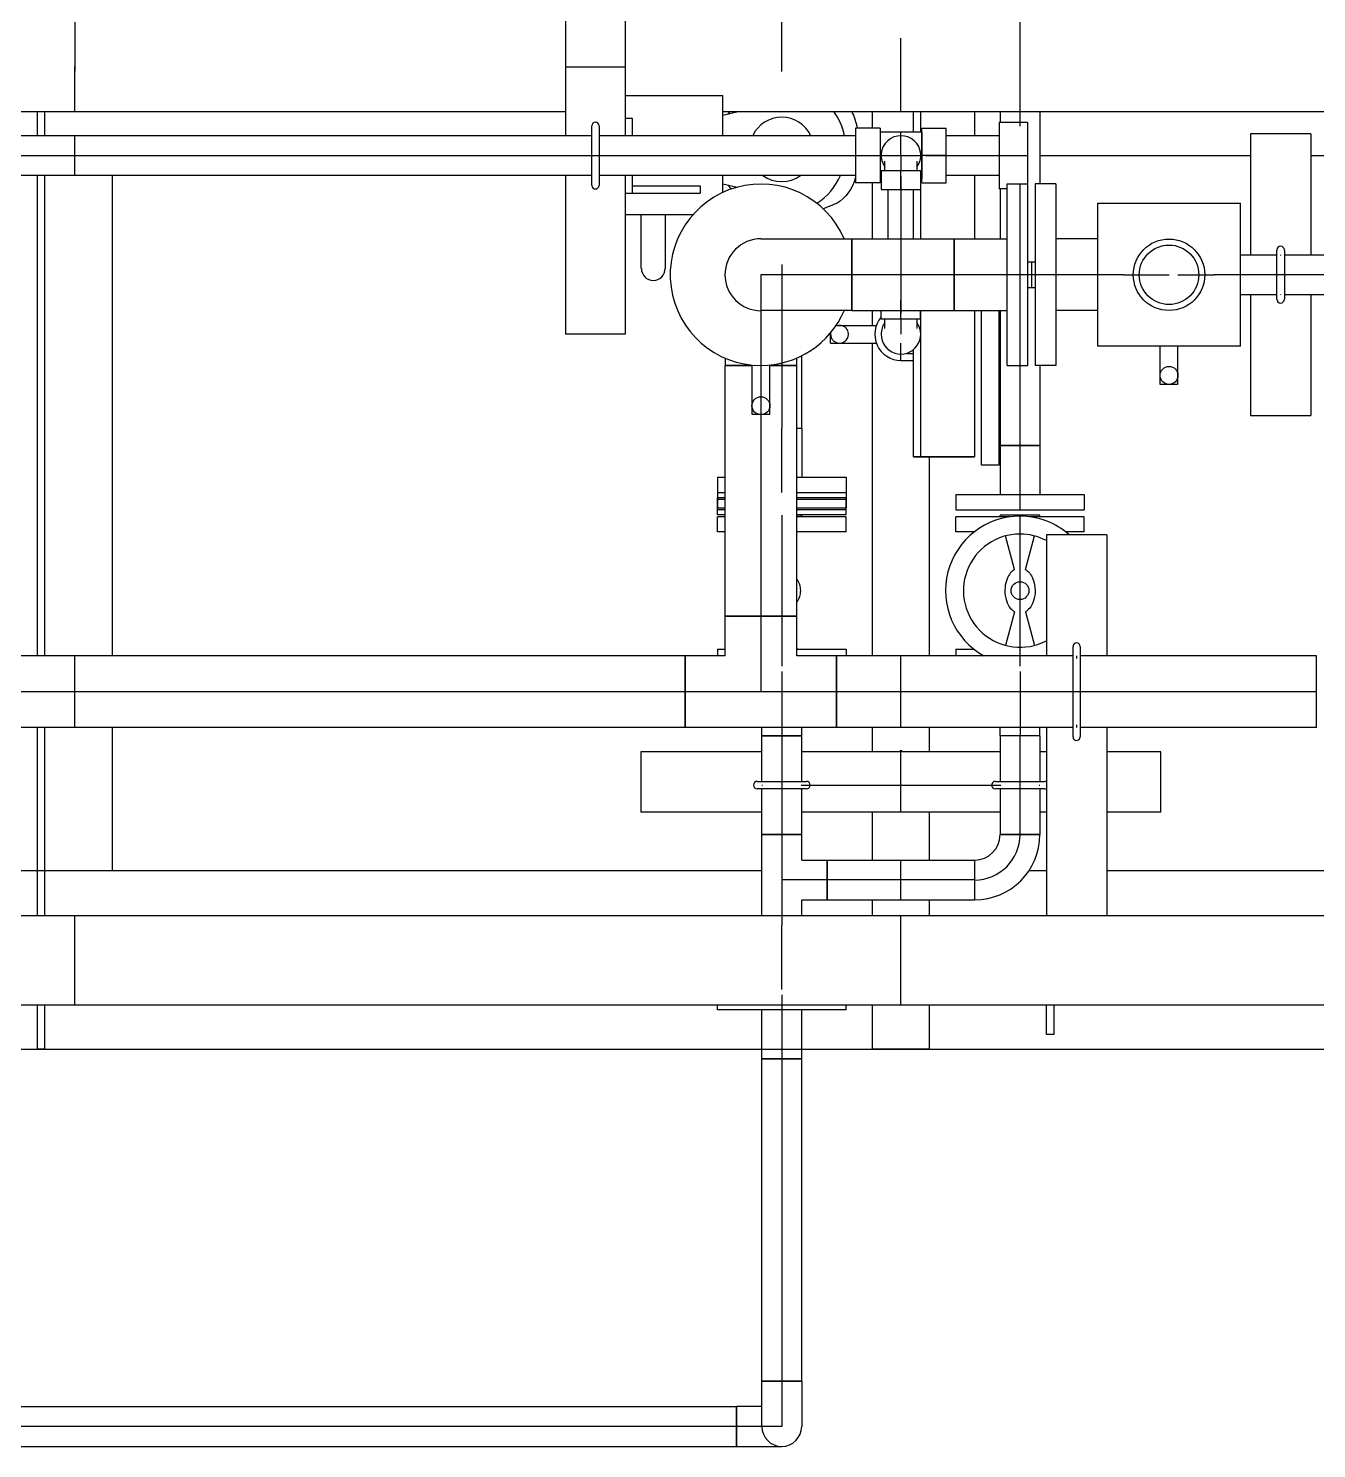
# Model space of a CAD drawing. Header units: inches. Extents: x 517790 to 538444, y 301815 to 302461.
# Drawn here: x 517888.719 to 517889.836, y 302345.209 to 302346.441 of the extents above; entities that cross this region are included whole.
import ezdxf

# ---------------------------------------------------------------- set-up
doc = ezdxf.new("R2010")
doc.units = ezdxf.units.IN
doc.header["$MEASUREMENT"] = 0
doc.layers.add('Layout', color=6, linetype='Continuous', lineweight=15)
doc.layers.add('硅胶总平面底图 工艺装置区', color=253, linetype='Continuous')

msp = doc.modelspace()

# ---------------------------------------------------------------- linework, layer by layer
at = {"layer": 'Layout', "color": 9, "lineweight": -3}
msp.add_arc((517885.3168, 302344.7463), 11.9999, 0, 86.22389, dxfattribs=at)
at = {"layer": '硅胶总平面底图 工艺装置区', "color": 253, "linetype": 'Continuous', "lineweight": -3}
for p, q in [((517889.1848, 302346.3479), (517889.1848, 302346.4857)), ((517889.2364, 302346.4857), (517889.2364, 302346.3479)), ((517888.759, 302346.4463), (517888.759, 302346.4036)), ((517889.3723, 302346.4357), (517889.3723, 302346.4463)), ((517889.579, 302346.3688), (517889.579, 302346.4463)), ((517889.3723, 302346.4036), (517889.3723, 302346.4357)), ((517889.4757, 302346.3688), (517889.4757, 302346.4324)), ((517888.759, 302346.3688), (517888.759, 302346.4079)), ((517889.1848, 302346.4076), (517889.2364, 302346.4076)), ((517889.2364, 302346.3829), (517889.3212, 302346.3829)), ((517889.3212, 302346.3479), (517889.3212, 302346.3829)), ((517888.165, 302346.3688), (517889.1848, 302346.3688)), ((517888.7265, 302346.3479), (517888.7265, 302346.3688)), ((517888.7327, 302346.3688), (517888.7327, 302346.3479)), ((517889.3212, 302346.3658), (517889.3344, 302346.3688)), ((517889.3212, 302346.3688), (517890.7419, 302346.3688)), ((517889.4509, 302346.3544), (517889.4509, 302346.3688)), ((517889.4867, 302346.3511), (517889.4867, 302346.3688)), ((517889.4867, 302346.3511), (517889.4867, 302346.3688)), ((517889.4929, 302346.3511), (517889.4929, 302346.3688)), ((517889.4929, 302346.3511), (517889.4929, 302346.3688)), ((517889.5394, 302346.3688), (517889.5394, 302346.3479)), ((517889.5394, 302346.3688), (517889.5394, 302346.3479)), ((517889.5617, 302346.3688), (517889.5617, 302346.3594)), ((517889.579, 302346.3594), (517889.579, 302346.3688)), ((517889.5962, 302346.3688), (517889.5962, 302346.3061)), ((517889.2075, 302346.3048), (517889.2075, 302346.3565)), ((517889.2137, 302346.3565), (517889.2137, 302346.3048)), ((517889.2364, 302346.3632), (517889.2364, 302346.3479)), ((517889.2364, 302346.3632), (517889.2426, 302346.3632)), ((517889.2426, 302346.3632), (517889.2426, 302346.3479)), ((517889.4363, 302346.3544), (517889.4363, 302346.3307)), ((517889.4576, 302346.3544), (517889.4363, 302346.3544)), ((517889.4576, 302346.3544), (517889.4576, 302346.3307)), ((517889.4937, 302346.3307), (517889.4937, 302346.3544)), ((517889.4937, 302346.3544), (517889.515, 302346.3544)), ((517889.515, 302346.3307), (517889.515, 302346.3544)), ((517889.5609, 302346.3594), (517889.5609, 302346.3307)), ((517889.5855, 302346.3594), (517889.5609, 302346.3594)), ((517889.579, 302346.3561), (517889.579, 302346.3594)), ((517889.5855, 302346.3594), (517889.5855, 302346.3307)), ((517889.2075, 302346.3479), (517888.2752, 302346.3479)), ((517888.759, 302346.3134), (517888.759, 302346.3479)), ((517889.4363, 302346.3479), (517889.2137, 302346.3479)), ((517889.4937, 302346.3511), (517889.4576, 302346.3511)), ((517889.4757, 302346.3307), (517889.4757, 302346.3511)), ((517889.4937, 302346.3511), (517889.4937, 302346.3307)), ((517889.5609, 302346.3479), (517889.515, 302346.3479)), ((517889.7789, 302346.3496), (517889.7789, 302346.2446)), ((517889.8314, 302346.3496), (517889.7789, 302346.3496)), ((517889.8314, 302346.3496), (517889.8314, 302346.2446)), ((517888.2752, 302346.3307), (517889.2075, 302346.3307)), ((517889.2075, 302346.3307), (517889.2137, 302346.3307)), ((517889.2137, 302346.3307), (517889.4363, 302346.3307)), ((517889.4363, 302346.3307), (517889.4543, 302346.3307)), ((517889.4363, 302346.3307), (517889.4363, 302346.3069)), ((517889.4363, 302346.3307), (517889.4543, 302346.3307)), ((517889.4543, 302346.3307), (517889.4576, 302346.3307)), ((517889.4576, 302346.3307), (517889.4585, 302346.3307)), ((517889.4576, 302346.3307), (517889.4576, 302346.3069)), ((517889.4585, 302346.3307), (517889.4928, 302346.3307)), ((517889.4757, 302346.3307), (517889.4757, 302346.3177)), ((517889.4928, 302346.3307), (517889.4937, 302346.3307)), ((517889.4937, 302346.3307), (517889.4937, 302346.3307)), ((517889.497, 302346.3307), (517889.4937, 302346.3307)), ((517889.4937, 302346.3307), (517889.4937, 302346.3102)), ((517889.4937, 302346.3069), (517889.4937, 302346.3307)), ((517889.497, 302346.3307), (517889.515, 302346.3307)), ((517889.515, 302346.3307), (517889.497, 302346.3307)), ((517889.515, 302346.3307), (517889.5609, 302346.3307)), ((517889.515, 302346.3069), (517889.515, 302346.3307)), ((517889.5609, 302346.3307), (517889.579, 302346.3307)), ((517889.5609, 302346.3307), (517889.579, 302346.3307)), ((517889.5609, 302346.3307), (517889.5609, 302346.3019)), ((517889.579, 302346.3307), (517889.5855, 302346.3307)), ((517889.5855, 302346.3307), (517889.5855, 302346.3061)), ((517889.5962, 302346.3307), (517889.7789, 302346.3307)), ((517889.8314, 302346.3307), (517889.9709, 302346.3307)), ((517889.4585, 302346.3177), (517889.4928, 302346.3177)), ((517889.4585, 302346.3177), (517889.4585, 302346.3013)), ((517889.4617, 302346.3177), (517889.4617, 302346.3257)), ((517889.4757, 302346.3177), (517889.4757, 302346.3177)), ((517889.4757, 302346.3126), (517889.4757, 302346.3177)), ((517889.4896, 302346.3257), (517889.4896, 302346.3177)), ((517889.4928, 302346.3177), (517889.4928, 302346.3013)), ((517889.2075, 302346.3134), (517888.2752, 302346.3134)), ((517888.7265, 302345.8969), (517888.7265, 302346.3134)), ((517888.7327, 302346.3134), (517888.7327, 302345.8969)), ((517888.7916, 302345.8969), (517888.7916, 302346.3134)), ((517889.1848, 302346.1757), (517889.1848, 302346.3134)), ((517889.4363, 302346.3134), (517889.2137, 302346.3134)), ((517889.2364, 302346.3134), (517889.2364, 302346.1757)), ((517889.2364, 302346.3134), (517889.2364, 302346.2981)), ((517889.2426, 302346.3134), (517889.2426, 302346.2981)), ((517889.2426, 302346.3043), (517889.3015, 302346.3043)), ((517889.2426, 302346.3043), (517889.2426, 302346.2981)), ((517889.3015, 302346.3043), (517889.3015, 302346.2981)), ((517889.3212, 302346.2988), (517889.3212, 302346.3134)), ((517889.3212, 302346.3062), (517889.3337, 302346.3033)), ((517889.4576, 302346.3069), (517889.4363, 302346.3069)), ((517889.4509, 302346.2585), (517889.4509, 302346.3069)), ((517889.4585, 302346.3102), (517889.4576, 302346.3102)), ((517889.4757, 302346.3126), (517889.4757, 302346.3013)), ((517889.4757, 302346.3013), (517889.4757, 302346.3126)), ((517889.4937, 302346.3102), (517889.4928, 302346.3102)), ((517889.4929, 302346.2585), (517889.4929, 302346.3102)), ((517889.4929, 302346.2585), (517889.4929, 302346.3102)), ((517889.4937, 302346.3069), (517889.515, 302346.3069)), ((517889.5609, 302346.3134), (517889.515, 302346.3134)), ((517889.5394, 302346.3134), (517889.5394, 302346.2585)), ((517889.5394, 302346.3134), (517889.5394, 302346.2585)), ((517889.5678, 302346.2273), (517889.5678, 302346.3061)), ((517889.5678, 302346.3061), (517889.5859, 302346.3061)), ((517889.579, 302346.1486), (517889.579, 302346.3052)), ((517889.5859, 302346.2273), (517889.5859, 302346.3061)), ((517889.5921, 302346.3061), (517889.5921, 302346.2273)), ((517889.6102, 302346.3061), (517889.5921, 302346.3061)), ((517889.6102, 302346.3061), (517889.6102, 302346.2273)), ((517889.2364, 302346.2981), (517889.2426, 302346.2981)), ((517889.2426, 302346.2981), (517889.3015, 302346.2981)), ((517889.4585, 302346.3013), (517889.4928, 302346.3013)), ((517889.4646, 302346.2585), (517889.4646, 302346.3013)), ((517889.4757, 302346.3013), (517889.4757, 302346.2585)), ((517889.4867, 302346.2585), (517889.4867, 302346.3013)), ((517889.5678, 302346.3019), (517889.5609, 302346.3019)), ((517889.5617, 302346.3019), (517889.5617, 302346.2585)), ((517889.2364, 302346.2795), (517889.2953, 302346.2795)), ((517889.2504, 302346.2327), (517889.2504, 302346.2795)), ((517889.2711, 302346.2795), (517889.2711, 302346.2327)), ((517889.6463, 302346.2893), (517889.6463, 302346.1653)), ((517889.6463, 302346.2893), (517889.7703, 302346.2893)), ((517889.7703, 302346.1653), (517889.7703, 302346.2893)), ((517889.3542, 302346.2585), (517889.433, 302346.2585)), ((517889.433, 302346.1962), (517889.433, 302346.2585)), ((517889.433, 302346.2585), (517889.433, 302346.1962)), ((517889.433, 302346.2585), (517889.5218, 302346.2585)), ((517889.4757, 302346.2585), (517889.4757, 302346.1938)), ((517889.5218, 302346.2273), (517889.5218, 302346.2585)), ((517889.5218, 302346.2585), (517889.5678, 302346.2585)), ((517889.5218, 302346.2585), (517889.5218, 302346.1962)), ((517889.6463, 302346.2585), (517889.6102, 302346.2585)), ((517889.7703, 302346.2446), (517889.8018, 302346.2446)), ((517889.8018, 302346.206), (517889.8018, 302346.2487)), ((517889.8051, 302346.2446), (517889.8051, 302346.2441)), ((517889.8051, 302346.2446), (517889.8051, 302346.2441)), ((517889.8084, 302346.2487), (517889.8084, 302346.206)), ((517889.8084, 302346.2446), (517889.8489, 302346.2446)), ((517889.3723, 302346.2363), (517889.3723, 302346.1807)), ((517889.5859, 302346.2384), (517889.5921, 302346.2384)), ((517889.5892, 302346.2163), (517889.5892, 302346.2384)), ((517889.433, 302346.2273), (517889.3542, 302346.2273)), ((517889.3542, 302346.2273), (517889.3542, 302346.1486)), ((517889.433, 302346.2273), (517889.433, 302346.2273)), ((517889.433, 302346.2273), (517889.433, 302346.2273)), ((517889.5218, 302346.2273), (517889.433, 302346.2273)), ((517889.5859, 302346.2273), (517889.5218, 302346.2273)), ((517889.5218, 302346.1962), (517889.5218, 302346.2273)), ((517889.5678, 302346.1486), (517889.5678, 302346.2273)), ((517889.5892, 302346.2273), (517889.5859, 302346.2273)), ((517889.5859, 302346.1486), (517889.5859, 302346.2273)), ((517889.5859, 302346.2163), (517889.5921, 302346.2163)), ((517889.5921, 302346.2273), (517889.5892, 302346.2273)), ((517889.6689, 302346.2273), (517889.5921, 302346.2273)), ((517889.5921, 302346.2273), (517889.5921, 302346.1486)), ((517889.6102, 302346.2273), (517889.6102, 302346.1486)), ((517889.6689, 302346.2273), (517889.7083, 302346.2273)), ((517889.6689, 302346.2273), (517889.6689, 302346.2273)), ((517889.716, 302346.2273), (517889.7477, 302346.2273)), ((517889.7477, 302346.2273), (517889.7476, 302346.2273)), ((517889.7476, 302346.2273), (517889.7476, 302346.2273)), ((517889.7703, 302346.2273), (517889.7477, 302346.2273)), ((517889.8018, 302346.2273), (517889.7703, 302346.2273)), ((517889.8084, 302346.2273), (517889.8018, 302346.2273)), ((517889.8462, 302346.2273), (517889.8084, 302346.2273)), ((517889.4757, 302346.1938), (517889.4757, 302346.2051)), ((517889.7703, 302346.2101), (517889.8018, 302346.2101)), ((517889.7789, 302346.2101), (517889.7789, 302346.1051)), ((517889.8051, 302346.2106), (517889.8051, 302346.2101)), ((517889.8051, 302346.2106), (517889.8051, 302346.2101)), ((517889.8084, 302346.2101), (517889.8489, 302346.2101)), ((517889.8314, 302346.2101), (517889.8314, 302346.1051)), ((517889.433, 302346.1962), (517889.3542, 302346.1962)), ((517889.433, 302346.1962), (517889.5218, 302346.1962)), ((517889.4509, 302346.1834), (517889.4509, 302346.1962)), ((517889.4585, 302346.1887), (517889.4585, 302346.1962)), ((517889.4757, 302346.1887), (517889.4757, 302346.1938)), ((517889.4928, 302346.1887), (517889.4928, 302346.1962)), ((517889.4929, 302346.0695), (517889.4929, 302346.1962)), ((517889.4929, 302346.0695), (517889.4929, 302346.1962)), ((517889.5218, 302346.1962), (517889.5678, 302346.1962)), ((517889.5394, 302346.1962), (517889.5394, 302346.0695)), ((517889.5394, 302346.1962), (517889.5394, 302346.0695)), ((517889.5455, 302346.062), (517889.5455, 302346.1962)), ((517889.561, 302346.062), (517889.561, 302346.1962)), ((517889.5617, 302346.1962), (517889.5617, 302346.0792)), ((517889.6463, 302346.1962), (517889.6102, 302346.1962)), ((517889.3723, 302346.1807), (517889.3723, 302346.0941)), ((517889.4196, 302346.1834), (517889.4543, 302346.1834)), ((517889.4928, 302346.1887), (517889.4585, 302346.1887)), ((517889.4617, 302346.1807), (517889.4617, 302346.1887)), ((517889.4757, 302346.1887), (517889.4757, 302346.1887)), ((517889.4757, 302346.1887), (517889.4757, 302346.1757)), ((517889.4896, 302346.1887), (517889.4896, 302346.1807)), ((517889.2364, 302346.1757), (517889.1848, 302346.1757)), ((517889.4147, 302346.1757), (517889.4147, 302346.1769)), ((517889.4147, 302346.1679), (517889.4147, 302346.1757)), ((517889.4147, 302346.1679), (517889.4543, 302346.1679)), ((517889.4509, 302345.8969), (517889.4509, 302346.1679)), ((517889.4757, 302346.1591), (517889.4757, 302346.1679)), ((517889.3231, 302346.155), (517889.3231, 302346.1486)), ((517889.3854, 302346.1486), (517889.3854, 302346.155)), ((517889.3896, 302346.0941), (517889.3896, 302346.157)), ((517889.4757, 302346.156), (517889.4757, 302346.1585)), ((517889.4757, 302346.1529), (517889.4757, 302346.156)), ((517889.4804, 302346.1591), (517889.4867, 302346.1591)), ((517889.4867, 302346.0695), (517889.4867, 302346.1625)), ((517889.4867, 302346.0695), (517889.4867, 302346.1625)), ((517889.7703, 302346.1653), (517889.6463, 302346.1653)), ((517889.7005, 302346.1322), (517889.7005, 302346.1653)), ((517889.716, 302346.1322), (517889.716, 302346.1653)), ((517889.3465, 302346.1486), (517889.3231, 302346.1486)), ((517889.3231, 302346.1486), (517889.3465, 302346.1486)), ((517889.3231, 302345.9313), (517889.3231, 302346.1486)), ((517889.3465, 302346.106), (517889.3465, 302346.149)), ((517889.3542, 302346.1486), (517889.3542, 302346.1486)), ((517889.3542, 302346.1486), (517889.3542, 302346.1486)), ((517889.3542, 302346.1486), (517889.3542, 302346.106)), ((517889.362, 302346.106), (517889.362, 302346.149)), ((517889.3854, 302346.1486), (517889.362, 302346.1486)), ((517889.362, 302346.1486), (517889.3854, 302346.1486)), ((517889.3854, 302345.9313), (517889.3854, 302346.1486)), ((517889.4757, 302346.1529), (517889.4867, 302346.1529)), ((517889.5678, 302346.1486), (517889.5859, 302346.1486)), ((517889.579, 302346.0792), (517889.579, 302346.1486)), ((517889.6102, 302346.1486), (517889.5921, 302346.1486)), ((517889.5962, 302346.1486), (517889.5962, 302346.0792)), ((517889.7083, 302346.1322), (517889.7005, 302346.1322)), ((517889.716, 302346.1322), (517889.7083, 302346.1322)), ((517889.3542, 302346.106), (517889.3465, 302346.106)), ((517889.362, 302346.106), (517889.3542, 302346.106)), ((517889.3542, 302346.106), (517889.3542, 302345.9313)), ((517889.3723, 302346.0385), (517889.3723, 302346.0941)), ((517889.3854, 302346.0941), (517889.3896, 302346.0941)), ((517889.3854, 302346.0941), (517889.3896, 302346.0941)), ((517889.3896, 302346.0941), (517889.3896, 302346.0516)), ((517889.7789, 302346.1051), (517889.8314, 302346.1051)), ((517889.5394, 302346.0695), (517889.4867, 302346.0695)), ((517889.4867, 302346.0695), (517889.5394, 302346.0695)), ((517889.4867, 302346.0695), (517889.4929, 302346.0695)), ((517889.4867, 302346.0695), (517889.4929, 302346.0695)), ((517889.5005, 302345.8969), (517889.5005, 302346.0695)), ((517889.5962, 302346.0792), (517889.5617, 302346.0792)), ((517889.5617, 302346.0792), (517889.579, 302346.0792)), ((517889.5617, 302346.0792), (517889.5617, 302346.0367)), ((517889.579, 302346.0235), (517889.579, 302346.0792)), ((517889.579, 302346.0792), (517889.5962, 302346.0792)), ((517889.5962, 302346.0792), (517889.5962, 302346.0367)), ((517889.5533, 302346.062), (517889.5455, 302346.062)), ((517889.561, 302346.062), (517889.5533, 302346.062)), ((517889.3166, 302346.0516), (517889.3231, 302346.0516)), ((517889.3166, 302346.0516), (517889.3166, 302346.0385)), ((517889.3854, 302346.0516), (517889.4281, 302346.0516)), ((517889.4281, 302346.0516), (517889.4281, 302346.0385)), ((517889.3166, 302346.0385), (517889.3231, 302346.0385)), ((517889.3166, 302346.0383), (517889.3231, 302346.0383)), ((517889.3166, 302346.0383), (517889.3166, 302346.0251)), ((517889.3231, 302346.0339), (517889.3166, 302346.0339)), ((517889.3166, 302346.0235), (517889.3166, 302346.0339)), ((517889.3231, 302346.0323), (517889.3166, 302346.0323)), ((517889.3166, 302346.0191), (517889.3166, 302346.0323)), ((517889.3854, 302346.0385), (517889.4281, 302346.0385)), ((517889.3854, 302346.0383), (517889.4281, 302346.0383)), ((517889.4281, 302346.0339), (517889.3854, 302346.0339)), ((517889.4281, 302346.0323), (517889.3854, 302346.0323)), ((517889.4281, 302346.0383), (517889.4281, 302346.0251)), ((517889.4281, 302346.0235), (517889.4281, 302346.0339)), ((517889.4281, 302346.0191), (517889.4281, 302346.0323)), ((517889.5232, 302346.0367), (517889.579, 302346.0367)), ((517889.5232, 302346.0367), (517889.5232, 302346.0235)), ((517889.579, 302346.0367), (517889.6348, 302346.0367)), ((517889.6348, 302346.0367), (517889.6348, 302346.0235)), ((517889.3166, 302346.0251), (517889.3231, 302346.0251)), ((517889.3231, 302346.0235), (517889.3166, 302346.0235)), ((517889.3231, 302346.0191), (517889.3166, 302346.0191)), ((517889.3854, 302346.0251), (517889.4281, 302346.0251)), ((517889.4281, 302346.0235), (517889.3854, 302346.0235)), ((517889.4281, 302346.0191), (517889.3854, 302346.0191)), ((517889.5232, 302346.0235), (517889.579, 302346.0235)), ((517889.579, 302346.0235), (517889.6348, 302346.0235)), ((517889.3231, 302346.0174), (517889.3166, 302346.0174)), ((517889.3166, 302346.0042), (517889.3166, 302346.0174)), ((517889.3723, 302346.0189), (517889.3723, 302345.9313)), ((517889.3896, 302346.0189), (517889.3854, 302346.0189)), ((517889.4281, 302346.0174), (517889.3854, 302346.0174)), ((517889.3892, 302346.0174), (517889.3896, 302346.0189)), ((517889.4281, 302346.0042), (517889.4281, 302346.0174)), ((517889.5706, 302346.0174), (517889.5232, 302346.0174)), ((517889.5232, 302346.0042), (517889.5232, 302346.0174)), ((517889.579, 302346.0189), (517889.5617, 302346.0189)), ((517889.5621, 302346.0174), (517889.5617, 302346.0189)), ((517889.579, 302345.8969), (517889.579, 302346.0189)), ((517889.5962, 302346.0189), (517889.579, 302346.0189)), ((517889.6348, 302346.0174), (517889.5873, 302346.0174)), ((517889.5958, 302346.0174), (517889.5962, 302346.0189)), ((517889.6348, 302346.0042), (517889.6348, 302346.0174)), ((517889.3231, 302346.0042), (517889.3166, 302346.0042)), ((517889.4281, 302346.0042), (517889.3854, 302346.0042)), ((517889.3854, 302346.0031), (517889.3857, 302346.0042)), ((517889.5392, 302346.0042), (517889.5232, 302346.0042)), ((517889.5742, 302345.9716), (517889.5665, 302346.0008)), ((517889.5838, 302345.9716), (517889.5915, 302346.0008)), ((517889.6019, 302346.0018), (517889.6019, 302345.8969)), ((517889.6544, 302346.0018), (517889.6019, 302346.0018)), ((517889.6348, 302346.0042), (517889.6188, 302346.0042)), ((517889.6544, 302346.0018), (517889.6544, 302345.8969)), ((517889.5742, 302345.935), (517889.5665, 302345.9058)), ((517889.5838, 302345.935), (517889.5915, 302345.9058)), ((517889.3854, 302345.9313), (517889.3231, 302345.9313)), ((517889.3231, 302345.8969), (517889.3231, 302345.9313)), ((517889.3231, 302345.9313), (517889.3854, 302345.9313)), ((517889.3542, 302345.9313), (517889.3542, 302345.9313)), ((517889.3542, 302345.9313), (517889.3542, 302345.8657)), ((517889.3665, 302345.9313), (517889.3665, 302345.9313)), ((517889.3723, 302345.9313), (517889.3723, 302345.9313)), ((517889.3723, 302345.9313), (517889.3723, 302345.8877)), ((517889.3781, 302345.9313), (517889.3781, 302345.9313)), ((517889.3854, 302345.8969), (517889.3854, 302345.9313)), ((517889.2886, 302345.8969), (517888.0355, 302345.8969)), ((517888.759, 302345.8345), (517888.759, 302345.8969)), ((517889.2886, 302345.8345), (517889.2886, 302345.8969)), ((517889.2886, 302345.8969), (517889.2886, 302345.8345)), ((517889.3231, 302345.8969), (517889.2886, 302345.8969)), ((517889.3166, 302345.9025), (517889.3231, 302345.9025)), ((517889.3166, 302345.9025), (517889.3166, 302345.8969)), ((517889.3854, 302345.9036), (517889.3857, 302345.9025)), ((517889.3854, 302345.9025), (517889.4281, 302345.9025)), ((517889.4199, 302345.8969), (517889.3854, 302345.8969)), ((517889.4199, 302345.8345), (517889.4199, 302345.8969)), ((517889.625, 302345.8969), (517889.4199, 302345.8969)), ((517889.4199, 302345.8969), (517889.4199, 302345.8345)), ((517889.4281, 302345.9025), (517889.4281, 302345.8969)), ((517889.4757, 302345.8345), (517889.4757, 302345.8969)), ((517889.5232, 302345.9025), (517889.5392, 302345.9025)), ((517889.5232, 302345.9025), (517889.5232, 302345.8969)), ((517889.579, 302345.8877), (517889.579, 302345.8969)), ((517889.625, 302345.8264), (517889.625, 302345.9049)), ((517889.6281, 302345.8969), (517889.6281, 302345.8944)), ((517889.6281, 302345.8969), (517889.6281, 302345.8944)), ((517889.6312, 302345.9049), (517889.6312, 302345.8264)), ((517889.8364, 302345.8969), (517889.6312, 302345.8969)), ((517889.8364, 302345.8345), (517889.8364, 302345.8969)), ((517889.3723, 302345.8831), (517889.3723, 302345.8345)), ((517889.579, 302345.8831), (517889.579, 302345.8345)), ((517888.0355, 302345.8657), (517889.2886, 302345.8657)), ((517889.2886, 302345.8657), (517889.2886, 302345.8657)), ((517889.2886, 302345.8657), (517889.4199, 302345.8657)), ((517889.4199, 302345.8657), (517889.4198, 302345.8657)), ((517889.4199, 302345.8657), (517889.625, 302345.8657)), ((517889.4199, 302345.8657), (517889.4199, 302345.8657)), ((517889.625, 302345.8657), (517889.6312, 302345.8657)), ((517889.6312, 302345.8657), (517889.8364, 302345.8657)), ((517889.8364, 302345.8657), (517889.8364, 302345.8657)), ((517889.2886, 302345.8345), (517888.0355, 302345.8345)), ((517888.7265, 302345.6715), (517888.7265, 302345.8345)), ((517888.7327, 302345.8345), (517888.7327, 302345.6715)), ((517888.7916, 302345.7107), (517888.7916, 302345.8345)), ((517889.4199, 302345.8345), (517889.2886, 302345.8345)), ((517889.3551, 302345.8275), (517889.3551, 302345.8345)), ((517889.3723, 302345.8345), (517889.3723, 302345.8275)), ((517889.3896, 302345.8275), (517889.3896, 302345.8345)), ((517889.625, 302345.8345), (517889.4199, 302345.8345)), ((517889.4509, 302345.8136), (517889.4509, 302345.8345)), ((517889.5005, 302345.8136), (517889.5005, 302345.8345)), ((517889.5617, 302345.8275), (517889.5617, 302345.8345)), ((517889.579, 302345.8345), (517889.579, 302345.8275)), ((517889.5962, 302345.8275), (517889.5962, 302345.8345)), ((517889.6019, 302345.8345), (517889.6019, 302345.6715)), ((517889.6281, 302345.837), (517889.6281, 302345.8345)), ((517889.6281, 302345.837), (517889.6281, 302345.8345)), ((517889.8364, 302345.8345), (517889.6312, 302345.8345)), ((517889.6544, 302345.8345), (517889.6544, 302345.6715)), ((517889.3723, 302345.8275), (517889.3551, 302345.8275)), ((517889.3551, 302345.8275), (517889.3896, 302345.8275)), ((517889.3551, 302345.7879), (517889.3551, 302345.8275)), ((517889.3896, 302345.8275), (517889.3723, 302345.8275)), ((517889.3723, 302345.8275), (517889.3723, 302345.7879)), ((517889.3896, 302345.7879), (517889.3896, 302345.8275)), ((517889.579, 302345.8275), (517889.5617, 302345.8275)), ((517889.5962, 302345.8275), (517889.5617, 302345.8275)), ((517889.5617, 302345.8275), (517889.5617, 302345.7879)), ((517889.5962, 302345.8275), (517889.579, 302345.8275)), ((517889.579, 302345.7879), (517889.579, 302345.8275)), ((517889.5962, 302345.8275), (517889.5962, 302345.7879)), ((517889.2501, 302345.8136), (517889.2501, 302345.7611)), ((517889.3551, 302345.8136), (517889.2501, 302345.8136)), ((517889.5617, 302345.8136), (517889.3896, 302345.8136)), ((517889.4757, 302345.7611), (517889.4757, 302345.8146)), ((517889.6019, 302345.8136), (517889.5962, 302345.8136)), ((517889.7012, 302345.8136), (517889.6544, 302345.8136)), ((517889.7012, 302345.7611), (517889.7012, 302345.8136)), ((517889.351, 302345.7879), (517889.3937, 302345.7879)), ((517889.3723, 302345.7879), (517889.3723, 302345.7813)), ((517889.5577, 302345.7879), (517889.6003, 302345.7879)), ((517889.579, 302345.7813), (517889.579, 302345.7879)), ((517889.3937, 302345.7813), (517889.351, 302345.7813)), ((517889.3551, 302345.7846), (517889.3556, 302345.7846)), ((517889.3551, 302345.7846), (517889.3556, 302345.7846)), ((517889.3551, 302345.7417), (517889.3551, 302345.7813)), ((517889.3723, 302345.7813), (517889.3723, 302345.7417)), ((517889.3891, 302345.7846), (517889.5623, 302345.7846)), ((517889.3891, 302345.7846), (517889.3896, 302345.7846)), ((517889.3896, 302345.7417), (517889.3896, 302345.7813)), ((517889.6003, 302345.7813), (517889.5577, 302345.7813)), ((517889.5617, 302345.7846), (517889.5623, 302345.7846)), ((517889.5617, 302345.7813), (517889.5617, 302345.7417)), ((517889.579, 302345.7417), (517889.579, 302345.7813)), ((517889.5957, 302345.7846), (517889.5962, 302345.7846)), ((517889.5957, 302345.7846), (517889.5962, 302345.7846)), ((517889.5962, 302345.7813), (517889.5962, 302345.7417)), ((517889.3551, 302345.7611), (517889.2501, 302345.7611)), ((517889.5617, 302345.7611), (517889.3896, 302345.7611)), ((517889.4509, 302345.7196), (517889.4509, 302345.7611)), ((517889.5005, 302345.7196), (517889.5005, 302345.7611)), ((517889.6019, 302345.7611), (517889.5962, 302345.7611)), ((517889.7012, 302345.7611), (517889.6544, 302345.7611)), ((517889.3896, 302345.7417), (517889.3551, 302345.7417)), ((517889.3551, 302345.6715), (517889.3551, 302345.7417)), ((517889.3551, 302345.7417), (517889.3896, 302345.7417)), ((517889.3723, 302345.7417), (517889.3723, 302345.6715)), ((517889.3723, 302345.7417), (517889.3723, 302345.7417)), ((517889.3896, 302345.7196), (517889.3896, 302345.7417)), ((517889.5962, 302345.7417), (517889.5617, 302345.7417)), ((517889.5617, 302345.7417), (517889.5962, 302345.7417)), ((517889.579, 302345.7417), (517889.579, 302345.7417)), ((517889.579, 302345.7417), (517889.579, 302345.7417)), ((517889.3896, 302345.7196), (517889.4117, 302345.7196)), ((517889.4117, 302345.6851), (517889.4117, 302345.7196)), ((517889.4117, 302345.7196), (517889.4117, 302345.6851)), ((517889.4117, 302345.7196), (517889.5396, 302345.7196)), ((517889.4757, 302345.6851), (517889.4757, 302345.7196)), ((517889.5396, 302345.7196), (517889.5396, 302345.6851)), ((517889.5396, 302345.7196), (517889.5396, 302345.6851)), ((517888.3564, 302345.7107), (517889.3551, 302345.7107)), ((517889.4117, 302345.7024), (517889.3723, 302345.7024)), ((517889.4117, 302345.7107), (517889.4117, 302345.7107)), ((517889.4117, 302345.7024), (517889.4117, 302345.7024)), ((517889.5396, 302345.7024), (517889.4117, 302345.7024)), ((517889.5396, 302345.7024), (517889.5396, 302345.7024)), ((517889.5396, 302345.7024), (517889.5396, 302345.7024)), ((517889.587, 302345.7107), (517889.6019, 302345.7107)), ((517889.6544, 302345.7107), (517890.0784, 302345.7107)), ((517889.3896, 302345.6715), (517889.3896, 302345.6851)), ((517889.3896, 302345.6851), (517889.4117, 302345.6851)), ((517889.4117, 302345.6851), (517889.5396, 302345.6851)), ((517889.4509, 302345.6715), (517889.4509, 302345.6851)), ((517889.5005, 302345.6715), (517889.5005, 302345.6851)), ((517886.4449, 302345.6715), (517890.7419, 302345.6715)), ((517888.759, 302345.594), (517888.759, 302345.6715)), ((517889.3723, 302345.6715), (517889.3723, 302345.663)), ((517889.3723, 302345.663), (517889.3723, 302345.663)), ((517889.3723, 302345.663), (517889.3723, 302345.663)), ((517889.3723, 302345.6074), (517889.3723, 302345.663)), ((517889.4757, 302345.594), (517889.4757, 302345.6715)), ((517889.3723, 302345.6028), (517889.3723, 302345.594)), ((517886.4449, 302345.594), (517890.7419, 302345.594)), ((517888.7265, 302345.5557), (517888.7265, 302345.594)), ((517888.7327, 302345.594), (517888.7327, 302345.5557)), ((517889.3166, 302345.5896), (517889.3166, 302345.594)), ((517889.3723, 302345.5896), (517889.3166, 302345.5896)), ((517889.3551, 302345.5471), (517889.3551, 302345.5896)), ((517889.3723, 302345.594), (517889.3723, 302345.5471)), ((517889.4281, 302345.5896), (517889.3723, 302345.5896)), ((517889.3896, 302345.5471), (517889.3896, 302345.5896)), ((517889.4281, 302345.5896), (517889.4281, 302345.594)), ((517889.4509, 302345.5557), (517889.4509, 302345.594)), ((517889.5005, 302345.5557), (517889.5005, 302345.594)), ((517889.6019, 302345.5682), (517889.6019, 302345.594)), ((517889.6084, 302345.594), (517889.6084, 302345.5682)), ((517889.6084, 302345.5682), (517889.6019, 302345.5682)), ((517888.3564, 302345.5557), (517889.3551, 302345.5557)), ((517888.7327, 302345.5557), (517888.7265, 302345.5557)), ((517889.3551, 302345.5557), (517889.3896, 302345.5557)), ((517889.3896, 302345.5557), (517890.0784, 302345.5557)), ((517889.5005, 302345.5557), (517889.4509, 302345.5557)), ((517889.3551, 302345.5471), (517889.3896, 302345.5471)), ((517889.3551, 302345.2677), (517889.3551, 302345.5471)), ((517889.3723, 302345.5471), (517889.3551, 302345.5471)), ((517889.3723, 302345.5471), (517889.3723, 302345.2677)), ((517889.3896, 302345.5471), (517889.3723, 302345.5471)), ((517889.3896, 302345.2677), (517889.3896, 302345.5471)), ((517889.3896, 302345.2677), (517889.3551, 302345.2677)), ((517889.3551, 302345.2283), (517889.3551, 302345.2677)), ((517889.3551, 302345.2677), (517889.3896, 302345.2677)), ((517889.3723, 302345.2677), (517889.3723, 302345.2677)), ((517889.3723, 302345.2677), (517889.3723, 302345.2283)), ((517889.3896, 302345.2677), (517889.3896, 302345.2283)), ((517889.3723, 302345.2677), (517889.3723, 302345.2677)), ((517888.3785, 302345.2456), (517889.333, 302345.2456)), ((517889.333, 302345.2283), (517889.333, 302345.2456)), ((517889.3551, 302345.2456), (517889.333, 302345.2456)), ((517889.333, 302345.2456), (517889.333, 302345.211)), ((517889.333, 302345.2283), (517888.3785, 302345.2283)), ((517889.333, 302345.2283), (517889.333, 302345.2283)), ((517889.333, 302345.2283), (517889.333, 302345.2283)), ((517889.3551, 302345.2283), (517889.333, 302345.2283)), ((517889.333, 302345.211), (517889.333, 302345.2283)), ((517889.3723, 302345.2283), (517889.3551, 302345.2283)), ((517888.3785, 302345.211), (517889.333, 302345.211)), ((517889.333, 302345.211), (517889.3723, 302345.211))]:
    msp.add_line(p, q, dxfattribs=at)
for centre, radius in [((517889.7083, 302346.2273), 0.031), ((517889.7083, 302346.2273), 0.0258), ((517889.7083, 302346.14), 0.00775), ((517889.3542, 302346.1137), 0.00775), ((517889.579, 302345.9533), 0.00775)]:
    msp.add_circle(centre, radius, dxfattribs=at)
for centre, radius, start, end in [((517889.3723, 302346.336), 0.0558, 143.9707, 146.348), ((517889.3723, 302346.336), 0.0558, 12.3545, 36.0293), ((517889.2106, 302346.3565), 0.0031, 0, 180), ((517889.3723, 302346.336), 0.0279, 25.3356, 154.6644), ((517889.4757, 302346.3307), 0.0172, 324.014, 215.986), ((517889.2106, 302346.3048), 0.0031, 180, 0), ((517889.3542, 302346.2273), 0.0787, 23.318, 270), ((517889.3723, 302346.336), 0.0558, 213.652, 217.949), ((517889.3723, 302346.336), 0.0279, 234.0692, 305.9308), ((517889.3723, 302346.336), 0.0558, 303.1561, 336.1174), ((517889.3542, 302346.2273), 0.0312, 90, 270), ((517889.3542, 302346.2273), 0.0312, 90, 270), ((517889.8051, 302346.2487), 0.00328, 0, 180), ((517889.2608, 302346.2327), 0.0103, 180, 0), ((517889.8051, 302346.206), 0.00328, 180, 0), ((517889.3542, 302346.2273), 0.0787, 270, 336.682), ((517889.4224, 302346.1757), 0.00775, 180, 115.7353), ((517889.4757, 302346.1757), 0.0227, 139.1327, 270), ((517889.4757, 302346.1757), 0.0172, 180, 35.986), ((517889.4757, 302346.1757), 0.0172, 144.014, 180), ((517889.4224, 302346.1757), 0.00775, 169.9691, 180), ((517889.579, 302345.9533), 0.0646, 90, 240.9618), ((517889.579, 302345.9533), 0.0646, 48.7035, 90), ((517889.579, 302345.9533), 0.0491, 90, 297.7729), ((517889.579, 302345.9533), 0.0491, 62.2271, 90), ((517889.3723, 302345.9533), 0.0164, 0, 37.0791), ((517889.3723, 302345.9533), 0.0164, 322.9209, 0), ((517889.6281, 302345.9049), 0.0031, 0, 180), ((517889.6281, 302345.8264), 0.0031, 180, 0), ((517889.4757, 302345.8136), 0.00103, 0, 180), ((517889.351, 302345.7846), 0.00328, 90, 270), ((517889.3937, 302345.7846), 0.00328, 270, 90), ((517889.5577, 302345.7846), 0.00328, 90, 270), ((517889.6003, 302345.7846), 0.00328, 61.8896, 90), ((517889.6003, 302345.7846), 0.00328, 270, 298.1104), ((517889.5396, 302345.7417), 0.0394, 270, 0), ((517889.5396, 302345.7417), 0.0566, 270, 0), ((517889.5396, 302345.7417), 0.0221, 270, 0), ((517889.3723, 302345.2283), 0.0173, 180, 0), ((517889.3723, 302345.2283), 0.0173, 180, 0)]:
    msp.add_arc(centre, radius, start, end, dxfattribs=at)
msp.add_open_spline([(517889.433, 302346.3688), (517889.4351, 302346.3647), (517889.4367, 302346.3599), (517889.4377, 302346.3544)], degree=3, dxfattribs=at)
for points, knots in [([(517889.4363, 302346.3116), (517889.4333, 302346.3012), (517889.4279, 302346.2938), (517889.4203, 302346.2895), (517889.4175, 302346.2879), (517889.4141, 302346.2869), (517889.4111, 302346.2857), (517889.4102, 302346.2853), (517889.4093, 302346.2849), (517889.4084, 302346.2845)], [0.5863895, 0.5863895, 0.5863895, 0.5863895, 0.7183101, 0.7183101, 0.7183101, 0.7672986, 0.7672986, 0.7672986, 0.7822862, 0.7822862, 0.7822862, 0.7822862]), ([(517889.5742, 302345.9716), (517889.5739, 302345.9715), (517889.5737, 302345.9713), (517889.5734, 302345.9711), (517889.5724, 302345.9704), (517889.5714, 302345.9695), (517889.5705, 302345.9684), (517889.5695, 302345.967), (517889.5685, 302345.9654), (517889.5678, 302345.9635), (517889.5669, 302345.9613), (517889.5662, 302345.9587), (517889.566, 302345.956), (517889.5657, 302345.953), (517889.5659, 302345.9498), (517889.5666, 302345.9468), (517889.5673, 302345.944), (517889.5683, 302345.9415), (517889.5697, 302345.9394), (517889.5708, 302345.9378), (517889.5721, 302345.9364), (517889.5734, 302345.9355), (517889.5737, 302345.9353), (517889.5739, 302345.9352), (517889.5742, 302345.935)], [0.375756, 0.375756, 0.375756, 0.375756, 0.43862, 0.43862, 0.43862, 0.70005, 0.70005, 0.70005, 1.024067, 1.024067, 1.024067, 1.43199, 1.43199, 1.43199, 1.906884, 1.906884, 1.906884, 2.35788, 2.35788, 2.35788, 2.704097, 2.704097, 2.704097, 2.765837, 2.765837, 2.765837, 2.765837]), ([(517889.5838, 302345.9716), (517889.5841, 302345.9715), (517889.5843, 302345.9713), (517889.5846, 302345.9711), (517889.5856, 302345.9704), (517889.5866, 302345.9695), (517889.5874, 302345.9684), (517889.5885, 302345.967), (517889.5895, 302345.9654), (517889.5902, 302345.9635), (517889.5911, 302345.9613), (517889.5917, 302345.9587), (517889.592, 302345.956), (517889.5923, 302345.953), (517889.5921, 302345.9498), (517889.5914, 302345.9468), (517889.5907, 302345.944), (517889.5897, 302345.9415), (517889.5883, 302345.9394), (517889.5872, 302345.9378), (517889.5859, 302345.9364), (517889.5845, 302345.9355), (517889.5843, 302345.9353), (517889.5841, 302345.9352), (517889.5838, 302345.935)], [0.375756, 0.375756, 0.375756, 0.375756, 0.43862, 0.43862, 0.43862, 0.70005, 0.70005, 0.70005, 1.024067, 1.024067, 1.024067, 1.43199, 1.43199, 1.43199, 1.906884, 1.906884, 1.906884, 2.35788, 2.35788, 2.35788, 2.704097, 2.704097, 2.704097, 2.765837, 2.765837, 2.765837, 2.765837])]:
    msp.add_open_spline(points, degree=3, knots=knots, dxfattribs=at)

doc.saveas('drawing.dxf')
